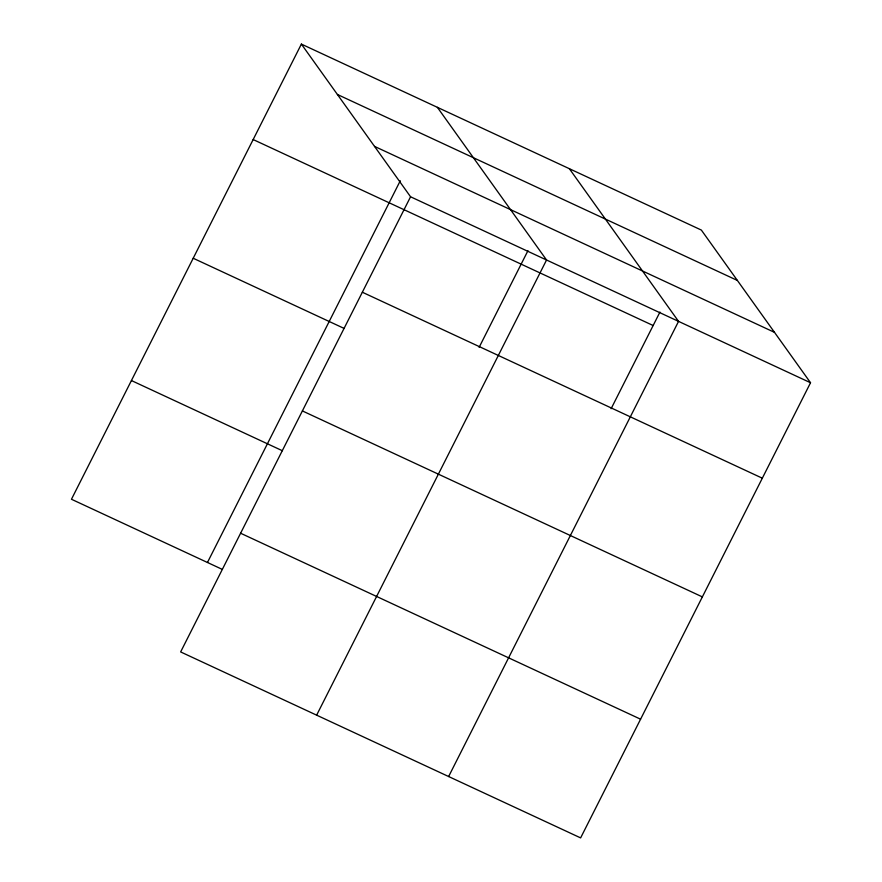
<?xml version="1.0" encoding="UTF-8"?>
<svg xmlns="http://www.w3.org/2000/svg" width="882" height="882" viewBox="0 0 882 882"><rect width="100%" height="100%" fill="white"/><g stroke="black" fill="none" stroke-linecap="round" stroke-linejoin="round"><path stroke-width="1.32" d="M301.379 44.1L410.56 196.774L180.645 651.93L580.621 837.9L810.536 382.744L701.355 230.07L301.379 44.1L71.464 499.256L222.396 569.43M207.457 562.484L400.285 180.755M479.113 347.365L527.954 250.686M316.638 715.159L546.553 260.003L437.373 107.328M611.105 408.73L659.945 312.063M448.629 776.535L678.545 321.379L569.364 168.705M337.409 94.484L737.385 280.454M374.53 146.39L774.506 332.36M410.56 196.774L810.536 382.744M253.167 139.554L653.143 325.524M362.337 292.229L762.324 478.198M193.202 258.25L344.145 328.435M302.383 410.924L702.359 596.894M131.429 380.55L282.361 450.724M240.599 533.224L640.575 719.194"/></g></svg>
